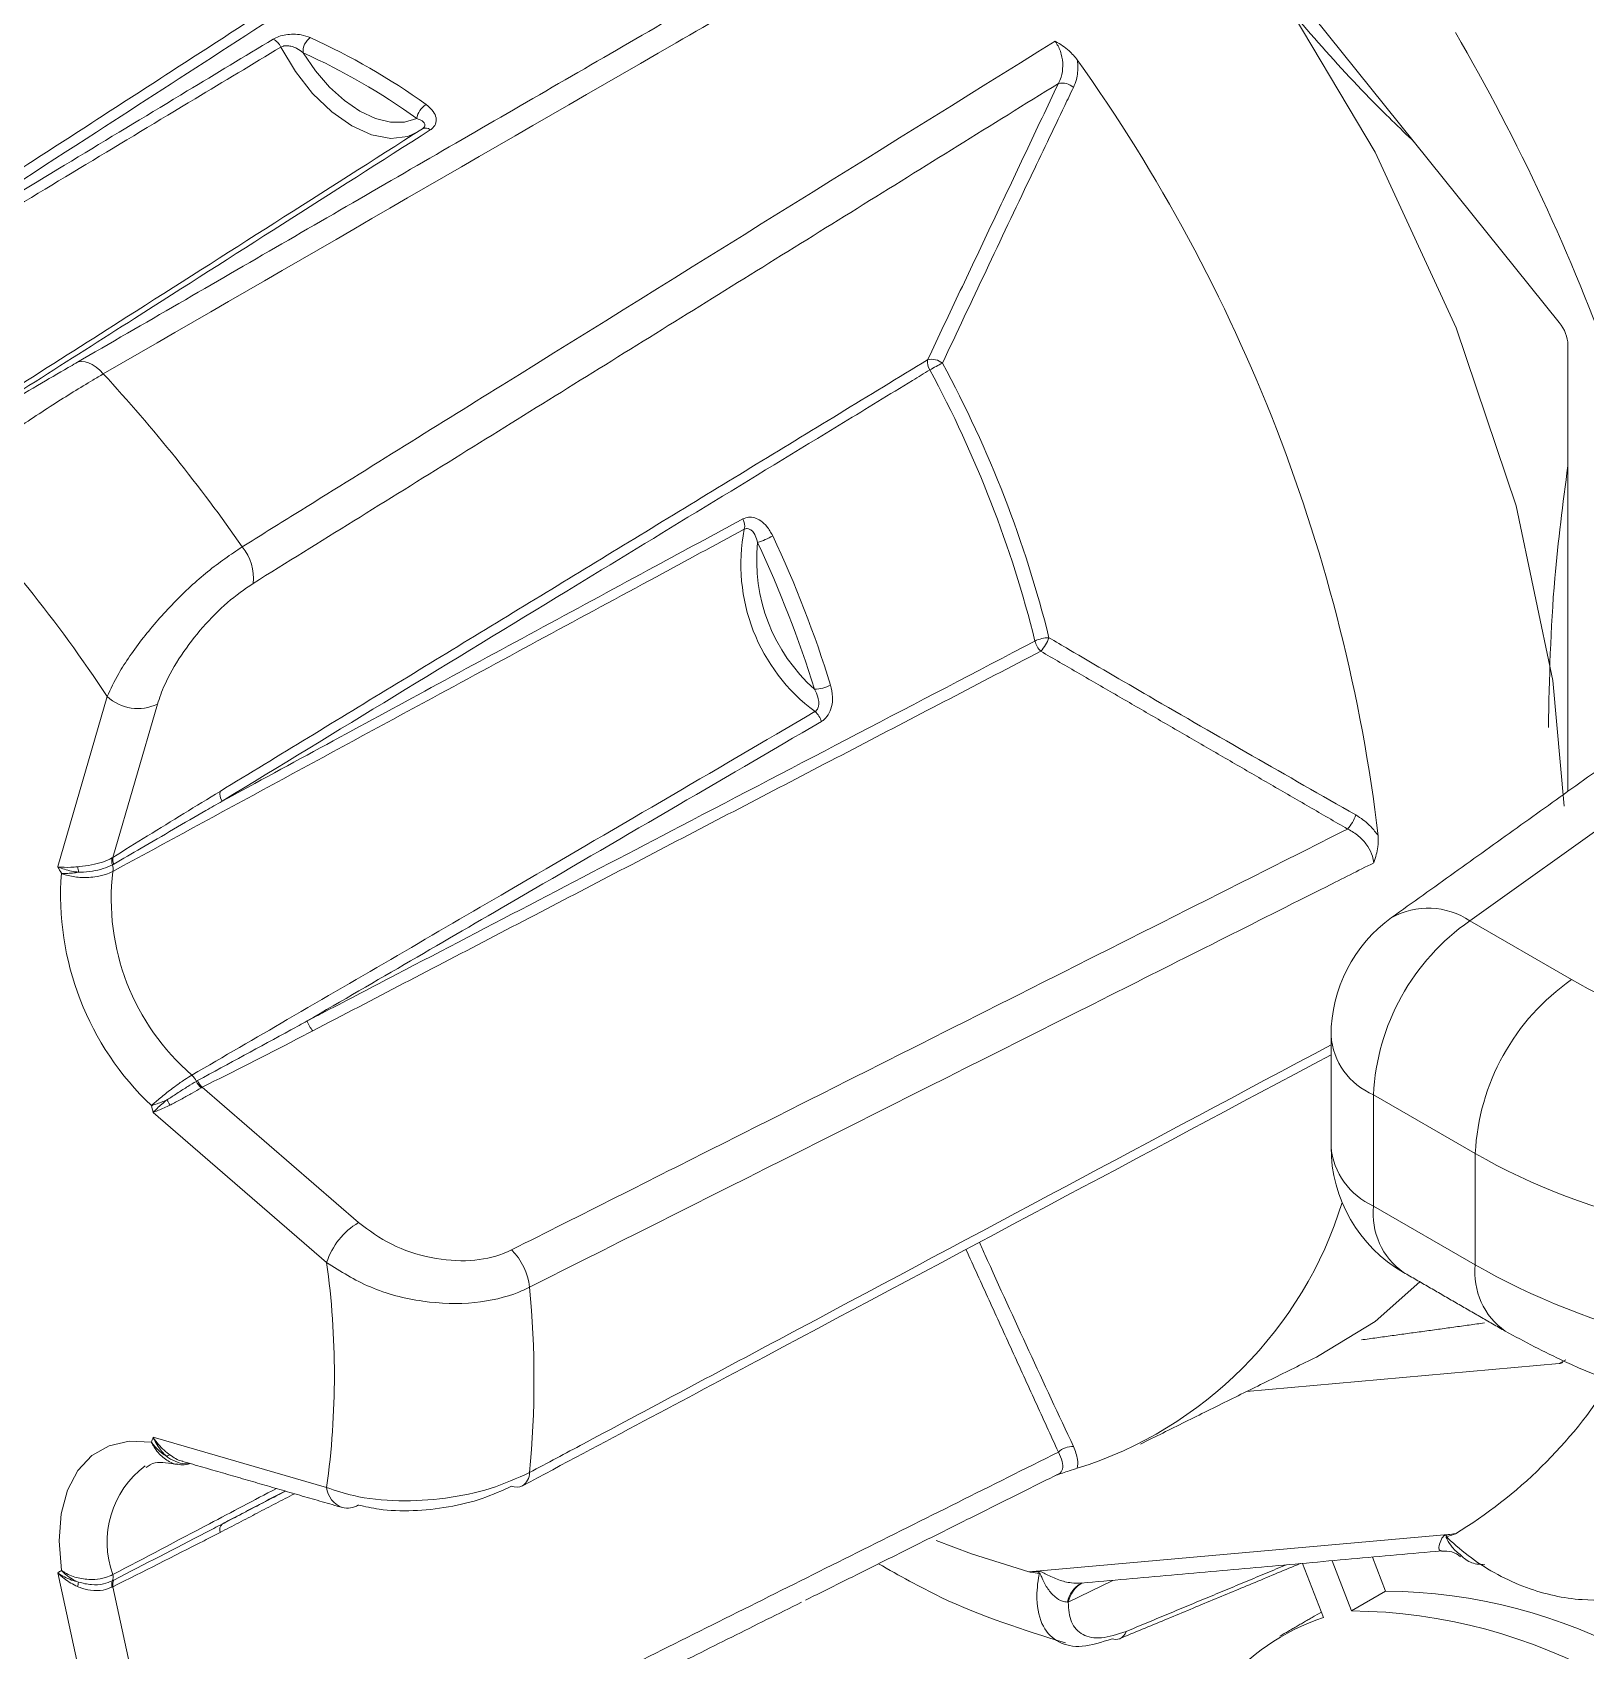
# Model space of a CAD drawing. Extents: x 12.1 to 108.7, y 1 to 80.4.
# Drawn here: x 15.46 to 16.103, y 5.071 to 5.74 of the extents above; entities that cross this region are included whole.
import ezdxf

# ---------------------------------------------------------------- set-up
doc = ezdxf.new("R2010")
doc.units = 0
doc.header["$MEASUREMENT"] = 0
doc.linetypes.add('SLD-Solid', pattern=[0])
doc.layers.get('0').update_dxf_attribs({"linetype": 'CONTINUOUS'})

msp = doc.modelspace()

# ---------------------------------------------------------------- linework, layer by layer
at = {"color": 7, "linetype": 'SLD-Solid', "lineweight": 15}
for p, q in [((16.09169, 5.61983), (15.77941, 6.00832)), ((16.09523, 5.42595), (16.09523, 5.61072)), ((15.47058, 5.39482), (15.49097, 5.46515)), ((15.51177, 5.46201), (15.4934, 5.39865)), ((16.1579, 5.44628), (16.05467, 5.3724)), ((16.05467, 5.3724), (16.09676, 5.34811)), ((15.53029, 5.30358), (15.59495, 5.24763)), ((16.05692, 5.27621), (16.01483, 5.3005)), ((16.01483, 5.3005), (16.01483, 5.25447)), ((15.58178, 5.23111), (15.51001, 5.2932)), ((16.05692, 5.27621), (16.05692, 5.23017)), ((16.01483, 5.25447), (16.05692, 5.23017)), ((15.96224, 5.17771), (16.09169, 5.18929)), ((16.09169, 5.18929), (16.09433, 5.19085)), ((15.51001, 5.15884), (15.58178, 5.13808)), ((15.87229, 5.10317), (16.04868, 5.11894)), ((15.99408, 5.08437), (15.98542, 5.1067)), ((16.00571, 5.08706), (15.99767, 5.10779)), ((16.01986, 5.09522), (16.0144, 5.10929)), ((15.49097, 5.00887), (15.47058, 5.10275)), ((15.90695, 5.09968), (15.88854, 5.09067)), ((15.4934, 5.09706), (15.51177, 5.01249)), ((16.00571, 5.08706), (16.01986, 5.09522)), ((15.99328, 5.08645), (15.99029, 5.08481))]:
    msp.add_line(p, q, dxfattribs=at)
at = {"color": 7, "linetype": 'SLD-Solid', "lineweight": 15, "flags": 128}
for points in [[(16.09375, 5.41983), (16.08896, 5.47175), (16.07378, 5.54401), (16.04903, 5.61765), (16.0155, 5.6903), (15.97426, 5.75963), (15.92666, 5.8234), (15.8742, 5.87958), (15.81858, 5.92634), (15.7616, 5.9622), (15.70507, 5.98599), (15.65081, 5.99695), (15.60058, 5.99473), (15.55598, 5.97941), (15.5427, 5.97152)], [(15.61984, 5.69887), (15.61539, 5.69682), (15.60828, 5.69596), (15.60041, 5.69742), (15.59215, 5.70115), (15.58388, 5.70696), (15.57601, 5.71458), (15.5689, 5.72366), (15.56289, 5.73376)], [(15.57202, 5.73141), (15.57716, 5.72392), (15.58292, 5.71724), (15.58913, 5.7116), (15.59556, 5.7072), (15.60199, 5.70418), (15.60819, 5.70265), (15.61396, 5.70267), (15.61909, 5.70424)], [(15.48941, 5.59862), (15.48792, 5.60013), (15.48639, 5.60141), (15.48485, 5.60244), (15.48332, 5.60318), (15.48185, 5.60362), (15.48047, 5.60375), (15.4792, 5.60357), (15.47809, 5.60309)], [(15.99236, 5.19261), (16.0155, 5.20679), (16.03406, 5.22307)], [(15.47205, 5.1038), (15.47113, 5.11597), (15.47198, 5.12712), (15.47458, 5.13691), (15.47885, 5.14504), (15.48465, 5.15125), (15.49182, 5.15536), (15.50013, 5.15724), (15.50932, 5.15682)], [(15.83393, 5.11618), (15.84853, 5.11068), (15.87229, 5.10317)]]:
    msp.add_lwpolyline(points, dxfattribs=at)
at = {"color": 7, "linetype": 'SLD-Solid', "lineweight": 15}
for centre, radius, start, end in [((15.55641, 5.73058), 0.00722, 26.10026, 63.42597), ((15.57906, 5.73188), 0.00706, 124.86932, 183.80744), ((15.46097, 5.4848), 0.2774, 54.28348, 65.72189), ((15.32329, 5.3166), 0.83984, 9.04379, 30.26267), ((15.4599, 5.48283), 0.2727, 54.28348, 65.72189), ((15.32505, 5.32379), 0.69682, 6.90728, 35.50408), ((15.88598, 5.71167), 0.00721, 48.76214, 102.03999), ((15.62759, 5.70278), 0.00862, 122.87944, 170.30573), ((15.62271, 5.69758), 0.00274, 44.71471, 118.64177), ((15.8365, 5.60354), 0.00617, 171.45682, 212.3965), ((15.83204, 5.59762), 0.00703, 50.29825, 103.48107), ((15.88084, 5.51362), 0.09979, 116.36014, 119.77074), ((15.41026, 5.37234), 0.4847, 13.98971, 28.42165), ((14.9913, 5.13934), 0.67753, 34.91186, 42.67729), ((15.41024, 5.37237), 0.47876, 13.98971, 28.42165), ((15.00655, 5.14719), 0.57945, 33.28047, 44.30867), ((15.7488, 5.53576), 0.00592, 346.20769, 29.0735), ((15.82891, 5.51982), 0.07576, 168.94743, 233.46393), ((15.8311, 5.52155), 0.07142, 174.10932, 228.30204), ((15.74978, 5.56054), 0.03329, 287.97437, 299.7563), ((15.33709, 5.32988), 0.46744, 17.21485, 25.19651), ((15.33604, 5.32921), 0.47551, 17.21485, 25.19651), ((15.53108, 5.51421), 0.0204, 353.63426, 39.18396), ((15.88048, 5.47731), 0.0122, 89.53701, 117.75064), ((15.88304, 5.48999), 0.00846, 192.86859, 226.08939), ((15.86606, 5.49447), 0.01534, 316.43754, 341.1424), ((15.78361, 5.48191), 0.01369, 269.94332, 299.01617), ((15.50371, 5.47905), 0.01885, 227.49834, 295.34051), ((15.77822, 5.45238), 0.00862, 16.65817, 49.66902), ((15.54372, 5.42504), 0.00608, 171.29502, 211.3909), ((15.99226, 5.42111), 0.01598, 317.83794, 342.12189), ((15.06474, 5.17631), 0.46093, 27.90984, 28.29777), ((15.46818, 5.39178), 0.01099, 3.81275, 15.67544), ((15.49819, 5.39728), 0.00531, 167.76132, 198.79504), ((15.48802, 5.39383), 0.00544, 349.72208, 18.72786), ((15.49844, 5.39778), 0.00511, 170.29388, 201.94669), ((15.59169, 5.38323), 0.11996, 175.77689, 226.63447), ((15.58883, 5.38144), 0.09614, 173.179, 229.23236), ((16.03738, 5.34683), 0.03087, 55.93944, 119.1508), ((16.05726, 5.325), 0.06, 125.59045, 180), ((16.10769, 5.29604), 0.09296, 124.77359, 177.24766), ((16.14978, 5.27174), 0.09296, 124.77359, 177.24766), ((15.582, 5.33307), 0.00847, 193.85851, 226.03487), ((16.02612, 5.32715), 0.02894, 184.27073, 247.04941), ((15.52004, 5.30235), 0.00868, 25.15198, 46.24637), ((15.53569, 5.30972), 0.00862, 205.28113, 227.56927), ((15.53619, 5.30953), 0.00838, 202.34417, 225.24827), ((15.14819, 5.20586), 0.37222, 13.57165, 14.01901), ((15.50677, 5.29143), 0.01129, 25.06716, 37.92019), ((16.05726, 5.27896), 0.06, 180, 240.00269), ((16.02687, 5.28166), 0.02974, 185.2037, 246.11645), ((15.84252, 5.30518), 0.16678, 287.37217, 342.82258), ((16.04444, 5.25131), 0.02977, 173.91952, 234.7683), ((15.61058, 5.22166), 0.03031, 121.04221, 161.84255), ((15.64068, 5.21838), 0.02514, 5.72853, 45.53488), ((15.24656, 5.18459), 0.33843, 352.09981, 7.90019), ((16.08653, 5.22702), 0.02978, 173.92299, 234.72963), ((15.27219, 5.18257), 0.39537, 354.43694, 5.56306), ((15.94772, 5.28568), 0.19492, 301.19482, 327.83905), ((15.36953, 5.20585), 0.14814, 340.67076, 341.49757), ((15.89021, 5.14672), 0.00827, 86.40288, 133.88303), ((15.53025, 5.11555), 0.03927, 126.80625, 200.11413), ((15.5176, 5.14854), 0.00305, 101.64713, 129.41868), ((15.65921, 5.14419), 0.00649, 303.34714, 0.47189), ((15.5918, 5.13922), 0.01008, 186.48964, 249.19624), ((15.6604, 5.14371), 0.00549, 247.48565, 295.68363), ((15.59039, 5.13799), 0.00848, 255.11848, 302.49062), ((15.54108, 5.12052), 0.00351, 136.49022, 196.59047), ((16.01209, 5.10284), 0.03621, 24.17897, 25.50851), ((15.41889, 5.17629), 0.08989, 305.10002, 306.25357), ((15.4892, 5.10111), 0.00427, 338.24258, 12.63307), ((15.49775, 5.09798), 0.00444, 155.71033, 191.92428), ((15.84365, 5.09251), 0.03443, 17.03727, 18.38615), ((15.46191, 5.10167), 0.01745, 344.89707, 350.92354), ((15.49724, 5.09794), 0.00438, 158.75157, 194.26853), ((15.89936, 5.08855), 0.01132, 119.92552, 169.14453), ((15.90088, 5.08781), 0.01267, 122.12035, 166.93033), ((16.01801, 4.87456), 0.22067, 33.07704, 89.51997), ((16.00338, 4.86424), 0.22282, 32.03579, 89.39983), ((16.02604, 4.99202), 0.09772, 109.08706, 169.41661), ((15.90819, 5.07979), 0.00455, 250.80149, 291.49795), ((15.90781, 5.07998), 0.00488, 294.83677, 342.62128)]:
    msp.add_arc(centre, radius, start, end, dxfattribs=at)
for centre, major_axis, ratio, start_param, end_param in [((16.08816, 5.6148), (-0.005, 0.00866), 0.577407, 3.927069, 4.974222), ((16.23111, 5.43515), (0.18989, 0.01072), 0.611383, 3.892485, 5.410922), ((16.2337, 5.38775), (0.24992, 0.01056), 0.603442, 3.901509, 5.419946), ((16.2337, 5.32273), (0.24994, -0.00962), 0.549881, 3.948152, 5.466588), ((16.08816, 5.1984), (-0.005, 0.00866), 0.577356, 2.879871, 3.148475)]:
    msp.add_ellipse(centre, major_axis=major_axis, ratio=ratio, start_param=start_param, end_param=end_param, dxfattribs=at)
for points, knots in [([(15.2518, 5.73578), (15.25858, 5.74035), (15.29248, 5.76316), (15.39857, 5.83451), (15.4979, 5.90127), (15.57009, 5.9498)], [0, 0, 0, 0, 0.063926, 0.319628, 1, 1, 1, 1]), ([(15.519, 5.94461), (15.49948, 5.93177), (15.39077, 5.86029), (15.28209, 5.78865), (15.19294, 5.72988)], [0, 0, 0, 0, 0.179578, 1, 1, 1, 1]), ([(15.52073, 5.94538), (15.51461, 5.94136), (15.48068, 5.91905), (15.37187, 5.84749), (15.26918, 5.77991), (15.19431, 5.73064)], [0, 0, 0, 0, 0.056184, 0.311886, 1, 1, 1, 1]), ([(15.83375, 5.79759), (15.82731, 5.79386), (15.79151, 5.77318), (15.67674, 5.70686), (15.5684, 5.64426), (15.48941, 5.59862)], [0, 0, 0, 0, 0.056184, 0.311886, 1, 1, 1, 1]), ([(15.63069, 5.79178), (15.6284, 5.7903), (15.61696, 5.7829), (15.5689, 5.75184), (15.47748, 5.69273), (15.39523, 5.63948), (15.34958, 5.60993)], [0, 0, 0, 0, 0.024416, 0.122079, 0.512732, 1, 1, 1, 1]), ([(16.03179, 5.69436), (16.02553, 5.70041), (16.00067, 5.72444), (15.97887, 5.75075), (15.96256, 5.77044)], [0, 0, 0, 0, 0.2518284, 1, 1, 1, 1]), ([(15.34958, 5.60993), (15.3777, 5.62697), (15.43585, 5.66222), (15.50588, 5.70458), (15.54781, 5.7299), (15.55964, 5.73704)], [0, 0, 0, 0, 0.401816, 0.831187, 1, 1, 1, 1]), ([(15.54689, 5.5271), (15.55406, 5.53156), (15.58988, 5.55384), (15.70196, 5.62355), (15.80687, 5.68877), (15.88312, 5.73618)], [0, 0, 0, 0, 0.063926, 0.319628, 1, 1, 1, 1]), ([(15.57503, 5.73767), (15.57384, 5.7381), (15.57176, 5.73886), (15.56817, 5.73917), (15.56498, 5.73894), (15.56198, 5.73824), (15.56042, 5.73744), (15.55964, 5.73704)], [0, 0, 0, 0, 0.273331, 0.47686, 0.65651, 0.828448, 1, 1, 1, 1]), ([(15.88312, 5.73618), (15.88317, 5.73615), (15.88519, 5.735), (15.88867, 5.73285), (15.89123, 5.72978), (15.89231, 5.72847)], [0, 0, 0, 0, 0.0129183, 0.5820561, 1, 1, 1, 1]), ([(15.88447, 5.71872), (15.88487, 5.71956), (15.88591, 5.72178), (15.88652, 5.72595), (15.88589, 5.73085), (15.88443, 5.73426), (15.88333, 5.73588), (15.88312, 5.73618)], [0, 0, 0, 0, 0.164094, 0.433236, 0.690435, 0.942568, 1, 1, 1, 1]), ([(15.56289, 5.73376), (15.55105, 5.72664), (15.5091, 5.7014), (15.42407, 5.65015), (15.35099, 5.60596), (15.30795, 5.57993)], [0, 0, 0, 0, 0.139147, 0.493066, 1, 1, 1, 1]), ([(15.56289, 5.73376), (15.56322, 5.73392), (15.56361, 5.73412), (15.56456, 5.73433), (15.56579, 5.73439), (15.56765, 5.73401), (15.56986, 5.73306), (15.57121, 5.73203), (15.57202, 5.73141)], [0, 0, 0, 0, 0.118661, 0.142604, 0.293282, 0.465512, 0.680632, 1, 1, 1, 1]), ([(15.89231, 5.72847), (15.89239, 5.72779), (15.89269, 5.72498), (15.8923, 5.72096), (15.89116, 5.71815), (15.89073, 5.71709)], [0, 0, 0, 0, 0.165835, 0.685376, 1, 1, 1, 1]), ([(15.89073, 5.71709), (15.88952, 5.71459), (15.88352, 5.70208), (15.86524, 5.66397), (15.84854, 5.62852), (15.83653, 5.60303)], [0, 0, 0, 0, 0.065603, 0.328016, 1, 1, 1, 1]), ([(15.62466, 5.69951), (15.62488, 5.69966), (15.62584, 5.70032), (15.62706, 5.70198), (15.62726, 5.70454), (15.62598, 5.70746), (15.62403, 5.70909), (15.62291, 5.71002)], [0, 0, 0, 0, 0.056803, 0.249162, 0.475339, 0.701406, 1, 1, 1, 1]), ([(15.61909, 5.70424), (15.61989, 5.70393), (15.62123, 5.70342), (15.62227, 5.7024), (15.62248, 5.70163), (15.62239, 5.70102), (15.62212, 5.70058), (15.62173, 5.70021), (15.62151, 5.70006), (15.6214, 5.69998)], [0, 0, 0, 0, 0.34673, 0.581129, 0.720204, 0.790705, 0.905611, 0.953256, 1, 1, 1, 1]), ([(15.37331, 5.5422), (15.38598, 5.55024), (15.42796, 5.57688), (15.5107, 5.62946), (15.58067, 5.67403), (15.6214, 5.69998)], [0, 0, 0, 0, 0.153014, 0.506934, 1, 1, 1, 1]), ([(15.62466, 5.69951), (15.5839, 5.67351), (15.51576, 5.63006), (15.4475, 5.58667), (15.42007, 5.56924)], [0, 0, 0, 0, 0.598184, 1, 1, 1, 1]), ([(15.42418, 5.57098), (15.42742, 5.57297), (15.4339, 5.57695), (15.44759, 5.58516), (15.46185, 5.59361), (15.47213, 5.59963), (15.47702, 5.60246), (15.47809, 5.60309)], [0, 0, 0, 0, 0.244965, 0.490375, 0.723034, 0.938923, 1, 1, 1, 1]), ([(15.48941, 5.59862), (15.48798, 5.59777), (15.48152, 5.59397), (15.46815, 5.58567), (15.44993, 5.57362), (15.43278, 5.56146), (15.42505, 5.5551), (15.4212, 5.55195)], [0, 0, 0, 0, 0.06206, 0.280895, 0.514816, 0.758819, 1, 1, 1, 1]), ([(15.83129, 5.60024), (15.82891, 5.59879), (15.81699, 5.59153), (15.76696, 5.56106), (15.67177, 5.50308), (15.58609, 5.45086), (15.53853, 5.42188)], [0, 0, 0, 0, 0.024416, 0.122079, 0.512732, 1, 1, 1, 1]), ([(16.08715, 5.45235), (16.08758, 5.47271), (16.08834, 5.50791), (16.09319, 5.545), (16.09523, 5.56064)], [0, 0, 0, 0, 0.578525, 1, 1, 1, 1]), ([(15.53853, 5.42188), (15.56738, 5.43754), (15.62705, 5.46996), (15.69887, 5.50886), (15.74185, 5.53208), (15.75397, 5.53864)], [0, 0, 0, 0, 0.401816, 0.831187, 1, 1, 1, 1]), ([(15.76631, 5.53164), (15.76555, 5.53302), (15.76423, 5.53541), (15.76153, 5.53787), (15.75893, 5.53916), (15.7563, 5.53954), (15.75475, 5.53894), (15.75397, 5.53864)], [0, 0, 0, 0, 0.273331, 0.47686, 0.65651, 0.828448, 1, 1, 1, 1]), ([(15.75455, 5.53435), (15.75487, 5.53448), (15.75525, 5.53464), (15.75606, 5.53465), (15.75699, 5.53438), (15.75816, 5.53335), (15.75931, 5.53152), (15.75978, 5.52987), (15.76006, 5.52888)], [0, 0, 0, 0, 0.118661, 0.142604, 0.293282, 0.465512, 0.680632, 1, 1, 1, 1]), ([(15.75455, 5.53435), (15.74243, 5.52781), (15.69948, 5.50462), (15.61241, 5.45751), (15.53748, 5.41682), (15.49337, 5.39286)], [0, 0, 0, 0, 0.139147, 0.493066, 1, 1, 1, 1]), ([(15.49097, 5.46515), (15.49244, 5.46825), (15.49598, 5.47573), (15.50534, 5.48928), (15.51819, 5.50397), (15.53262, 5.51744), (15.54213, 5.52387), (15.54689, 5.5271)], [0, 0, 0, 0, 0.156463, 0.377207, 0.586936, 0.792743, 1, 1, 1, 1]), ([(15.55136, 5.51195), (15.54781, 5.50948), (15.54072, 5.50453), (15.53025, 5.49387), (15.52117, 5.48204), (15.51483, 5.47094), (15.51267, 5.46464), (15.51177, 5.46201)], [0, 0, 0, 0, 0.204174, 0.408136, 0.617898, 0.840881, 1, 1, 1, 1]), ([(15.57378, 5.33104), (15.57623, 5.33231), (15.58848, 5.3387), (15.63995, 5.36553), (15.73785, 5.4166), (15.82591, 5.46259), (15.87479, 5.48811)], [0, 0, 0, 0, 0.024416, 0.122079, 0.512732, 1, 1, 1, 1]), ([(15.88057, 5.48951), (15.88333, 5.48789), (15.8971, 5.47978), (15.93925, 5.45519), (15.97893, 5.43251), (16.00747, 5.4162)], [0, 0, 0, 0, 0.065603, 0.328016, 1, 1, 1, 1]), ([(15.78359, 5.46822), (15.78413, 5.46712), (15.78502, 5.46529), (15.78545, 5.46278), (15.78531, 5.46127), (15.785, 5.46026), (15.78461, 5.45962), (15.78416, 5.45917), (15.78392, 5.45902), (15.7838, 5.45895)], [0, 0, 0, 0, 0.34673, 0.581129, 0.720204, 0.790705, 0.905611, 0.953256, 1, 1, 1, 1]), ([(15.78648, 5.45485), (15.78672, 5.455), (15.78774, 5.45565), (15.78944, 5.45759), (15.79082, 5.46104), (15.79129, 5.46544), (15.79062, 5.46831), (15.79025, 5.46994)], [0, 0, 0, 0, 0.056803, 0.249162, 0.475339, 0.701406, 1, 1, 1, 1]), ([(15.52605, 5.30862), (15.5392, 5.31627), (15.58279, 5.34161), (15.66874, 5.39165), (15.74147, 5.43419), (15.7838, 5.45895)], [0, 0, 0, 0, 0.153014, 0.506934, 1, 1, 1, 1]), ([(15.78648, 5.45485), (15.74409, 5.43012), (15.67321, 5.38878), (15.60228, 5.34759), (15.57378, 5.33104)], [0, 0, 0, 0, 0.598184, 1, 1, 1, 1]), ([(15.4934, 5.39865), (15.49819, 5.40162), (15.51298, 5.41083), (15.52773, 5.41985), (15.53771, 5.42596)], [0, 0, 0, 0, 0.3231728, 1, 1, 1, 1]), ([(15.53853, 5.42188), (15.5363, 5.42059), (15.52515, 5.41415), (15.51021, 5.4055), (15.49749, 5.39808), (15.4937, 5.39587)], [0, 0, 0, 0, 0.149392, 0.746961, 1, 1, 1, 1]), ([(16.00747, 5.4162), (16.00778, 5.41602), (16.00998, 5.41472), (16.01343, 5.41201), (16.01581, 5.4089), (16.01681, 5.40759)], [0, 0, 0, 0, 0.086635, 0.616356, 1, 1, 1, 1]), ([(16.01495, 5.3964), (16.01482, 5.3973), (16.01447, 5.3996), (16.01258, 5.40336), (16.00925, 5.40718), (16.00615, 5.40936), (16.00436, 5.41025), (16.0041, 5.41038)], [0, 0, 0, 0, 0.164481, 0.417753, 0.679386, 0.95477, 1, 1, 1, 1]), ([(16.01681, 5.40759), (16.01682, 5.40608), (16.01684, 5.4025), (16.0157, 5.39864), (16.01497, 5.39645), (16.01495, 5.3964)], [0, 0, 0, 0, 0.417944, 0.987082, 1, 1, 1, 1]), ([(15.47058, 5.39482), (15.47062, 5.39481), (15.47219, 5.39459), (15.47483, 5.39444), (15.47782, 5.39468), (15.47876, 5.39475)], [0, 0, 0, 0, 0.018319, 0.693907, 1, 1, 1, 1]), ([(15.47914, 5.39251), (15.47817, 5.39265), (15.47506, 5.3931), (15.47229, 5.39403), (15.47063, 5.3948), (15.47058, 5.39482)], [0, 0, 0, 0, 0.30583, 0.981652, 1, 1, 1, 1]), ([(15.47876, 5.39475), (15.47905, 5.39478), (15.48089, 5.39496), (15.48442, 5.39546), (15.48922, 5.39663), (15.49175, 5.39782), (15.493, 5.39841)], [0, 0, 0, 0, 0.062329, 0.390489, 0.697879, 1, 1, 1, 1]), ([(15.49317, 5.39557), (15.49194, 5.39501), (15.48947, 5.39387), (15.48479, 5.39286), (15.48128, 5.39255), (15.47943, 5.39252), (15.47914, 5.39251)], [0, 0, 0, 0, 0.303836, 0.61198, 0.938473, 1, 1, 1, 1]), ([(16.01495, 5.3964), (16.00841, 5.39311), (15.97211, 5.37486), (15.85571, 5.31634), (15.74582, 5.26114), (15.6657, 5.22089)], [0, 0, 0, 0, 0.056184, 0.311886, 1, 1, 1, 1]), ([(15.49337, 5.39286), (15.49237, 5.39239), (15.49015, 5.39136), (15.48634, 5.39056), (15.48176, 5.3902), (15.47768, 5.39048), (15.47463, 5.39116), (15.47323, 5.39161), (15.47261, 5.39184), (15.47233, 5.39195), (15.47222, 5.392), (15.47214, 5.39203), (15.47209, 5.39205), (15.47205, 5.39207)], [0, 0, 0, 0, 0.161606, 0.358973, 0.496159, 0.744757, 0.880349, 0.942195, 0.971861, 0.986271, 0.991469, 0.992933, 1, 1, 1, 1]), ([(15.47205, 5.39207), (15.47209, 5.39206), (15.47213, 5.39206), (15.47221, 5.39206), (15.47232, 5.39205), (15.47259, 5.39203), (15.47317, 5.39201), (15.47448, 5.39201), (15.4765, 5.39213), (15.4783, 5.39239), (15.47914, 5.39251)], [0, 0, 0, 0, 0.018932, 0.022858, 0.037927, 0.07758, 0.158734, 0.325928, 0.684828, 1, 1, 1, 1]), ([(15.52844, 5.30634), (15.54131, 5.31331), (15.55646, 5.32151), (15.57152, 5.32979), (15.57378, 5.33104)], [0, 0, 0, 0, 0.849802, 1, 1, 1, 1]), ([(15.57612, 5.32697), (15.57384, 5.32578), (15.55867, 5.31789), (15.54333, 5.31015), (15.53029, 5.30358)], [0, 0, 0, 0, 0.150177, 1, 1, 1, 1]), ([(15.6657, 5.14424), (15.67314, 5.14821), (15.71036, 5.16806), (15.82089, 5.22702), (15.92396, 5.28202), (15.99726, 5.32113)], [0, 0, 0, 0, 0.067337, 0.336684, 1, 1, 1, 1]), ([(15.66278, 5.13876), (15.6962, 5.15657), (15.80772, 5.21597), (15.91919, 5.2754), (15.99726, 5.31701)], [0, 0, 0, 0, 0.299658, 1, 1, 1, 1]), ([(15.50932, 5.29602), (15.50934, 5.29605), (15.50937, 5.29607), (15.50942, 5.29612), (15.50949, 5.29618), (15.50967, 5.29634), (15.51006, 5.2967), (15.51097, 5.2975), (15.51306, 5.29928), (15.51608, 5.30172), (15.51974, 5.30446), (15.52297, 5.30674), (15.52509, 5.30804), (15.52605, 5.30862)], [0, 0, 0, 0, 0.007067, 0.008531, 0.013729, 0.028139, 0.057805, 0.119651, 0.255243, 0.503841, 0.641027, 0.838394, 1, 1, 1, 1]), ([(15.51567, 5.29836), (15.51591, 5.29851), (15.5174, 5.29945), (15.5203, 5.30132), (15.52436, 5.30393), (15.52673, 5.30534), (15.5279, 5.30604)], [0, 0, 0, 0, 0.061214, 0.387729, 0.695884, 1, 1, 1, 1]), ([(15.52988, 5.30336), (15.52867, 5.30266), (15.52622, 5.30124), (15.52193, 5.29877), (15.51886, 5.2971), (15.51724, 5.29633), (15.51699, 5.29621)], [0, 0, 0, 0, 0.3024, 0.609801, 0.937989, 1, 1, 1, 1]), ([(15.51567, 5.29836), (15.5149, 5.29804), (15.51327, 5.29736), (15.51146, 5.2967), (15.5103, 5.29631), (15.50979, 5.29616), (15.50955, 5.29609), (15.50945, 5.29606), (15.50939, 5.29604), (15.50935, 5.29603), (15.50932, 5.29602)], [0, 0, 0, 0, 0.315172, 0.674072, 0.841266, 0.92242, 0.962073, 0.977142, 0.981068, 1, 1, 1, 1]), ([(15.51001, 5.2932), (15.51004, 5.29323), (15.51101, 5.29424), (15.51277, 5.29591), (15.51498, 5.29778), (15.51567, 5.29836)], [0, 0, 0, 0, 0.018348, 0.69417, 1, 1, 1, 1]), ([(15.51699, 5.29621), (15.51617, 5.29583), (15.51356, 5.29462), (15.51134, 5.2937), (15.51004, 5.29321), (15.51001, 5.2932)], [0, 0, 0, 0, 0.306093, 0.981681, 1, 1, 1, 1]), ([(15.59495, 5.24763), (15.59932, 5.24441), (15.60807, 5.23796), (15.62473, 5.23249), (15.64109, 5.23125), (15.6522, 5.2335), (15.65719, 5.23582), (15.65829, 5.23633)], [0, 0, 0, 0, 0.244965, 0.490375, 0.723034, 0.938923, 1, 1, 1, 1]), ([(15.8518, 5.23948), (15.85256, 5.23779), (15.86533, 5.20941), (15.87842, 5.18136), (15.89073, 5.15498)], [0, 0, 0, 0, 0.059676, 1, 1, 1, 1]), ([(15.6657, 5.22089), (15.66423, 5.2202), (15.65759, 5.21707), (15.64289, 5.2137), (15.62122, 5.21432), (15.59914, 5.2201), (15.58754, 5.22745), (15.58178, 5.23111)], [0, 0, 0, 0, 0.06206, 0.280895, 0.514816, 0.758819, 1, 1, 1, 1]), ([(16.06935, 5.2027), (16.07736, 5.19841), (16.10008, 5.18625), (16.14284, 5.17158), (16.19711, 5.16118), (16.25319, 5.15832), (16.30833, 5.16316), (16.35276, 5.17349), (16.3769, 5.18347), (16.38557, 5.18706)], [0, 0, 0, 0, 0.089605, 0.253884, 0.416862, 0.579204, 0.742285, 0.907367, 1, 1, 1, 1]), ([(15.50932, 5.15682), (15.50935, 5.15678), (15.50939, 5.15672), (15.50945, 5.15663), (15.50955, 5.15649), (15.50979, 5.15617), (15.5103, 5.15551), (15.51146, 5.15416), (15.51327, 5.15245), (15.5149, 5.15139), (15.51567, 5.15089)], [0, 0, 0, 0, 0.018932, 0.022858, 0.037927, 0.07758, 0.158734, 0.325928, 0.684828, 1, 1, 1, 1]), ([(15.51975, 5.14775), (15.51962, 5.14776), (15.51863, 5.14779), (15.51608, 5.149), (15.51306, 5.15121), (15.51097, 5.15391), (15.51006, 5.1554), (15.50967, 5.15613), (15.50949, 5.15647), (15.50942, 5.15662), (15.50937, 5.15671), (15.50934, 5.15677), (15.50932, 5.15682)], [0, 0, 0, 0, 0.029616, 0.237287, 0.613614, 0.818873, 0.912495, 0.957404, 0.979217, 0.987086, 0.989302, 1, 1, 1, 1]), ([(15.51001, 5.15884), (15.51004, 5.15879), (15.51134, 5.15683), (15.51356, 5.15414), (15.51617, 5.15214), (15.51699, 5.15152)], [0, 0, 0, 0, 0.018319, 0.693907, 1, 1, 1, 1]), ([(15.51567, 5.15089), (15.51498, 5.15157), (15.51277, 5.15376), (15.51101, 5.15667), (15.51004, 5.15879), (15.51001, 5.15884)], [0, 0, 0, 0, 0.30583, 0.981652, 1, 1, 1, 1]), ([(15.89073, 5.15498), (15.89144, 5.15315), (15.89275, 5.14982), (15.89245, 5.14719), (15.89231, 5.14601)], [0, 0, 0, 0, 0.552199, 1, 1, 1, 1]), ([(15.50709, 5.14634), (15.5082, 5.14716), (15.51097, 5.14917), (15.51678, 5.14816), (15.52026, 5.14756)], [0, 0, 0, 0, 0.402365, 1, 1, 1, 1]), ([(15.52492, 5.1481), (15.52477, 5.14806), (15.52326, 5.1476), (15.5202, 5.14833), (15.51729, 5.14972), (15.5159, 5.15073), (15.51567, 5.15089)], [0, 0, 0, 0, 0.05156, 0.518544, 0.920132, 1, 1, 1, 1]), ([(15.51699, 5.15152), (15.51853, 5.15045), (15.52028, 5.14922), (15.52211, 5.14899), (15.52232, 5.14897)], [0, 0, 0, 0, 0.881842, 1, 1, 1, 1]), ([(15.51981, 5.14791), (15.52053, 5.14769), (15.52239, 5.14714), (15.52424, 5.14766), (15.52537, 5.14797)], [0, 0, 0, 0, 0.388082, 1, 1, 1, 1]), ([(15.88417, 5.14344), (15.88433, 5.1435), (15.88538, 5.1439), (15.88635, 5.14563), (15.8864, 5.14879), (15.88512, 5.15138), (15.88447, 5.15269)], [0, 0, 0, 0, 0.053222, 0.3580257, 0.677457, 1, 1, 1, 1]), ([(15.58178, 5.13808), (15.58539, 5.13685), (15.59411, 5.13389), (15.61116, 5.13209), (15.63085, 5.13321), (15.6501, 5.13719), (15.66049, 5.14188), (15.6657, 5.14424)], [0, 0, 0, 0, 0.156463, 0.377207, 0.586936, 0.792743, 1, 1, 1, 1]), ([(15.89231, 5.14601), (15.89123, 5.14568), (15.88867, 5.14491), (15.88519, 5.14371), (15.88317, 5.14302), (15.88312, 5.143)], [0, 0, 0, 0, 0.417944, 0.987082, 1, 1, 1, 1]), ([(15.88416, 5.14338), (15.88416, 5.14337), (15.88414, 5.14334), (15.88385, 5.14331), (15.88364, 5.14329)], [0, 0, 0, 0, 0.2796358, 1, 1, 1, 1]), ([(15.49337, 5.10204), (15.50668, 5.10905), (15.52922, 5.12092), (15.55176, 5.1328), (15.56099, 5.13767)], [0, 0, 0, 0, 0.590801, 1, 1, 1, 1]), ([(15.53853, 5.12294), (15.54092, 5.12417), (15.54968, 5.12871), (15.55845, 5.13325), (15.56483, 5.13656)], [0, 0, 0, 0, 0.2718545, 1, 1, 1, 1]), ([(15.65829, 5.13864), (15.65437, 5.13683), (15.64654, 5.1332), (15.63202, 5.12972), (15.61716, 5.12815), (15.60429, 5.12862), (15.5977, 5.13018), (15.59495, 5.13083)], [0, 0, 0, 0, 0.204174, 0.408136, 0.617898, 0.840881, 1, 1, 1, 1]), ([(15.4937, 5.09981), (15.50641, 5.10632), (15.52136, 5.11398), (15.53629, 5.12177), (15.53853, 5.12294)], [0, 0, 0, 0, 0.849802, 1, 1, 1, 1]), ([(15.53771, 5.11951), (15.5355, 5.11837), (15.52076, 5.11074), (15.50597, 5.10335), (15.4934, 5.09706)], [0, 0, 0, 0, 0.150177, 1, 1, 1, 1]), ([(16.04291, 5.1119), (16.04257, 5.11196), (16.04179, 5.1121), (16.04189, 5.11394), (16.04263, 5.11611), (16.04355, 5.1178), (16.04417, 5.11826), (16.04449, 5.11839), (16.04467, 5.11842), (16.04477, 5.11843)], [0, 0, 0, 0, 0.2037, 0.476054, 0.776518, 0.912033, 0.954609, 0.975624, 1, 1, 1, 1]), ([(16.04477, 5.11843), (16.04584, 5.11857), (16.04714, 5.11874), (16.04844, 5.11891), (16.04868, 5.11894)], [0, 0, 0, 0, 0.820915, 1, 1, 1, 1]), ([(16.04512, 5.11767), (16.04509, 5.11768), (16.04504, 5.1177), (16.04497, 5.11771), (16.04493, 5.11768), (16.0449, 5.11763), (16.0449, 5.11753), (16.045, 5.11715), (16.04572, 5.1157), (16.0475, 5.11285), (16.04978, 5.111), (16.05114, 5.10989)], [0, 0, 0, 0, 0.012887, 0.022418, 0.029201, 0.036006, 0.04495, 0.066039, 0.15245, 0.495623, 1, 1, 1, 1]), ([(16.04868, 5.11894), (16.04842, 5.11885), (16.04723, 5.11842), (16.04605, 5.118), (16.04512, 5.11767)], [0, 0, 0, 0, 0.220699, 1, 1, 1, 1]), ([(16.04512, 5.11767), (16.04529, 5.1175), (16.04839, 5.11442), (16.05818, 5.10611), (16.07705, 5.09583), (16.10025, 5.09071), (16.11637, 5.09188), (16.12365, 5.09442), (16.12548, 5.09506)], [0, 0, 0, 0, 0.008302, 0.15352, 0.438825, 0.698284, 0.923791, 1, 1, 1, 1]), ([(15.81008, 5.10652), (15.81863, 5.1017), (15.84425, 5.08722), (15.87012, 5.07918), (15.88737, 5.07381)], [0, 0, 0, 0, 0.3333371, 1, 1, 1, 1]), ([(16.04291, 5.11171), (16.04443, 5.11175), (16.04758, 5.11183), (16.04967, 5.11025), (16.05075, 5.10944)], [0, 0, 0, 0, 0.483948, 1, 1, 1, 1]), ([(16.05114, 5.10989), (16.05157, 5.10947), (16.05338, 5.10767), (16.05686, 5.10634), (16.0598, 5.10618), (16.06091, 5.10612)], [0, 0, 0, 0, 0.16415, 0.687141, 1, 1, 1, 1]), ([(15.47876, 5.09712), (15.47782, 5.09758), (15.47483, 5.09903), (15.47219, 5.10113), (15.47062, 5.1027), (15.47058, 5.10275)], [0, 0, 0, 0, 0.306093, 0.981681, 1, 1, 1, 1]), ([(15.47058, 5.10275), (15.47063, 5.10272), (15.47229, 5.10158), (15.47506, 5.10011), (15.47817, 5.0992), (15.47914, 5.09892)], [0, 0, 0, 0, 0.018348, 0.69417, 1, 1, 1, 1]), ([(15.47205, 5.1038), (15.47209, 5.10377), (15.47214, 5.10374), (15.47222, 5.10368), (15.47233, 5.1036), (15.47261, 5.10341), (15.47323, 5.10301), (15.47463, 5.1022), (15.47768, 5.10088), (15.48176, 5.10004), (15.48634, 5.1), (15.49015, 5.10059), (15.49237, 5.10159), (15.49337, 5.10204)], [0, 0, 0, 0, 0.007067, 0.008531, 0.013729, 0.028139, 0.057805, 0.119651, 0.255243, 0.503841, 0.641027, 0.838394, 1, 1, 1, 1]), ([(15.47914, 5.09892), (15.4783, 5.09931), (15.4765, 5.10013), (15.47448, 5.10154), (15.47317, 5.10268), (15.47259, 5.10325), (15.47232, 5.10352), (15.47221, 5.10364), (15.47213, 5.10372), (15.47209, 5.10376), (15.47205, 5.1038)], [0, 0, 0, 0, 0.315172, 0.674072, 0.841266, 0.92242, 0.962073, 0.977142, 0.981068, 1, 1, 1, 1]), ([(15.87229, 5.10317), (15.87254, 5.10318), (15.87388, 5.10325), (15.87522, 5.10332), (15.87632, 5.10337)], [0, 0, 0, 0, 0.179085, 1, 1, 1, 1]), ([(15.87657, 5.1026), (15.87546, 5.10274), (15.87404, 5.10293), (15.87261, 5.10313), (15.87229, 5.10317)], [0, 0, 0, 0, 0.779301, 1, 1, 1, 1]), ([(15.90669, 5.07549), (15.9024, 5.07412), (15.89386, 5.07138), (15.88405, 5.07356), (15.87741, 5.08023), (15.87513, 5.09039), (15.87584, 5.09868), (15.87654, 5.10241), (15.87657, 5.1026)], [0, 0, 0, 0, 0.20087, 0.40002, 0.605987, 0.832568, 0.991709, 1, 1, 1, 1]), ([(15.87632, 5.10337), (15.87643, 5.10337), (15.87662, 5.10338), (15.87702, 5.10332), (15.87797, 5.10299), (15.88039, 5.10161), (15.8844, 5.09985), (15.88937, 5.09847), (15.8926, 5.09855), (15.89399, 5.09858)], [0, 0, 0, 0, 0.024376, 0.045391, 0.087967, 0.223482, 0.523946, 0.7963, 1, 1, 1, 1]), ([(15.88825, 5.09068), (15.88754, 5.09075), (15.8858, 5.09094), (15.88293, 5.09277), (15.88003, 5.09601), (15.8781, 5.09946), (15.8773, 5.10179), (15.87691, 5.10248), (15.87684, 5.10258), (15.87678, 5.10263), (15.87673, 5.10265), (15.87667, 5.10266), (15.87661, 5.10263), (15.87658, 5.10261), (15.87657, 5.1026)], [0, 0, 0, 0, 0.153502, 0.380166, 0.626293, 0.875654, 0.967797, 0.976809, 0.980954, 0.984134, 0.9874, 0.990544, 0.996552, 1, 1, 1, 1]), ([(15.493, 5.09687), (15.49181, 5.09639), (15.48917, 5.09534), (15.48438, 5.09537), (15.48081, 5.09626), (15.47909, 5.09698), (15.47876, 5.09712)], [0, 0, 0, 0, 0.288966, 0.637088, 0.928441, 1, 1, 1, 1]), ([(15.47914, 5.09892), (15.4809, 5.09848), (15.48438, 5.09763), (15.48943, 5.09797), (15.492, 5.09904), (15.49317, 5.09953)], [0, 0, 0, 0, 0.359927, 0.709163, 1, 1, 1, 1]), ([(15.88854, 5.09067), (15.88876, 5.08774), (15.88921, 5.08188), (15.89409, 5.0768), (15.90181, 5.07506), (15.90891, 5.07737), (15.91246, 5.07853)], [0, 0, 0, 0, 0.255736, 0.511069, 0.755325, 1, 1, 1, 1])]:
    msp.add_open_spline(points, degree=3, knots=knots, dxfattribs=at)
for points in [[(15.5796, 5.93846), (15.26422, 5.72655)], [(15.47809, 5.60309), (15.81887, 5.80033)], [(15.3463, 5.61287), (15.62729, 5.79475)], [(15.88447, 5.71872), (15.55136, 5.51195)], [(15.8304, 5.60446), (15.88447, 5.71872)], [(15.53771, 5.42596), (15.8304, 5.60446)], [(15.87717, 5.4839), (15.57612, 5.32697)], [(16.0041, 5.41038), (15.87717, 5.4839)], [(16.12605, 5.44801), (16.02234, 5.37379)], [(15.65829, 5.23633), (16.0041, 5.41038)], [(15.493, 5.39841), (15.4934, 5.39865)], [(15.4937, 5.39587), (15.49317, 5.39557)], [(15.99726, 5.325), (15.99726, 5.27896)], [(15.5279, 5.30604), (15.52844, 5.30634)], [(15.53029, 5.30358), (15.52988, 5.30336)], [(15.88447, 5.15269), (15.84624, 5.23652)], [(16.02726, 5.227), (16.06935, 5.2027)], [(16.00981, 5.19912), (16.06075, 5.20613)], [(15.91843, 5.15604), (15.99236, 5.19261)], [(15.5223, 5.14886), (15.58821, 5.12979)], [(15.55136, 4.98648), (15.88447, 5.15269)], [(15.77985, 5.09144), (15.88415, 5.14348)], [(15.56853, 5.13549), (15.53771, 5.11951)], [(15.5646, 5.13662), (15.53853, 5.12294)], [(15.89399, 5.09852), (16.04291, 5.11184)], [(15.90985, 5.07556), (15.98451, 5.10661)], [(15.49317, 5.09953), (15.4937, 5.09981)], [(15.91246, 5.07853), (15.97876, 5.1061)], [(15.4934, 5.09706), (15.493, 5.09687)], [(15.89374, 5.09837), (15.89395, 5.09851)], [(15.77826, 5.09065), (15.54689, 4.9752)], [(15.88854, 5.09067), (15.88825, 5.09068)], [(15.99029, 5.08481), (15.97615, 5.07664)]]:
    msp.add_open_spline(points, degree=1, dxfattribs=at)

doc.saveas('drawing.dxf')
